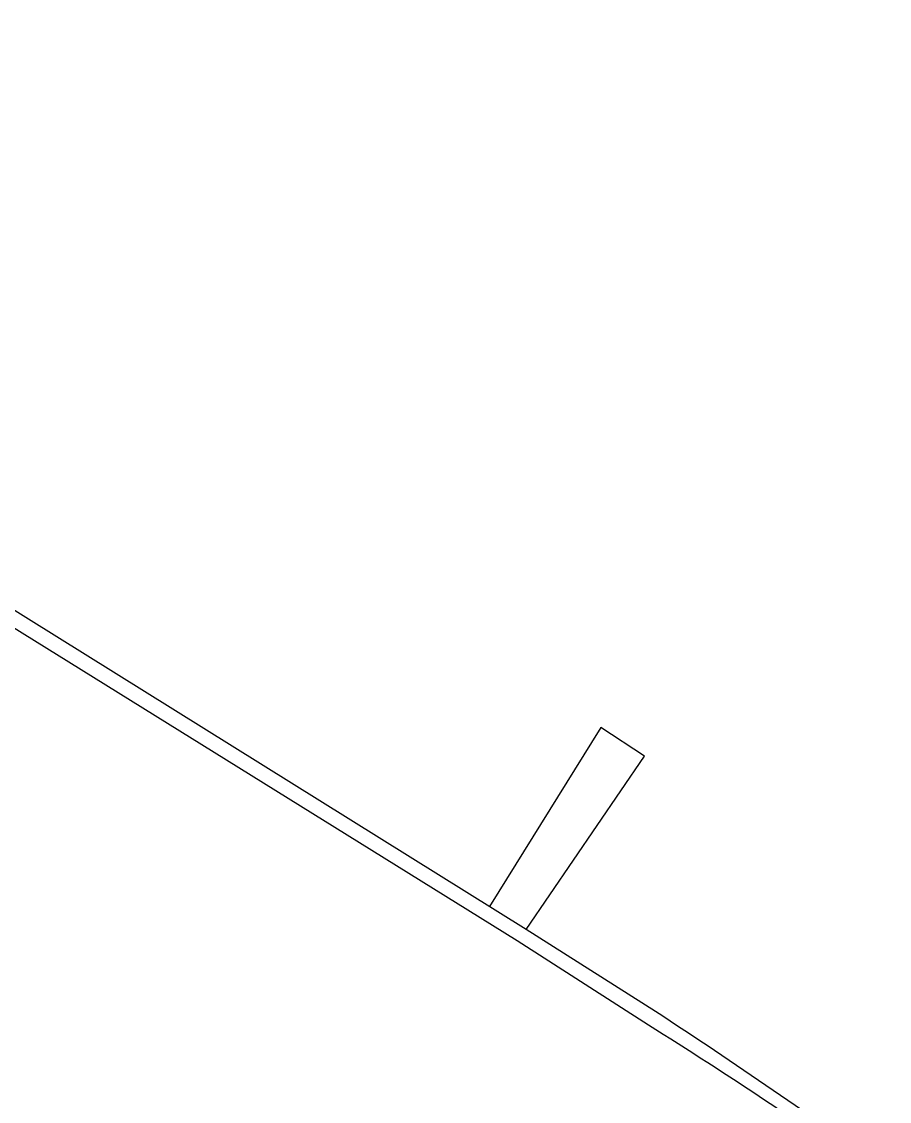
# Model space of a CAD drawing. Extents: x 71210 to 87171, y -11349 to 219.
# Drawn here: x 83993.5 to 84171.9, y -2424.2 to -2202.1 of the extents above; entities that cross this region are included whole.
import ezdxf

# ---------------------------------------------------------------- set-up
doc = ezdxf.new("R2010")
doc.units = 0
doc.layers.add('建築', color=7, linetype='Continuous')

msp = doc.modelspace()

# ---------------------------------------------------------------- linework, layer by layer
at = {"layer": '建築', "ltscale": 1000}
for p, q in [((84097.21, -2388.89, -12.65), (83797.75, -2202.14, -12.65)), ((84095.36, -2391.21, -12.65), (83797.84, -2206.24, -12.65)), ((84112.54, -2347.36, -12.65), (84089.65, -2384.18, -12.65)), ((84121.51, -2353.26, -12.65), (84112.54, -2347.36, -12.65)), ((84097.21, -2388.89, -12.65), (84121.51, -2353.26, -12.65)), ((84123.77, -2405.73, -12.65), (84097.21, -2388.89, -12.65)), ((84122.34, -2408.55, -12.65), (84095.36, -2391.21, -12.65))]:
    msp.add_line(p, q, dxfattribs=at)
for centre, radius, start, end in [((83359.93, -3571.91, -12.65), 1394.07, 55.57698, 56.7756), ((83658.95, -3151.76, -12.65), 875.84, 56.16687, 58.05653), ((83359.93, -3571.91, -12.65), 1394.07, 54.37836, 55.57698), ((83658.95, -3151.76, -12.65), 875.84, 54.27722, 56.16687)]:
    msp.add_arc(centre, radius, start, end, dxfattribs=at)

doc.saveas('drawing.dxf')
